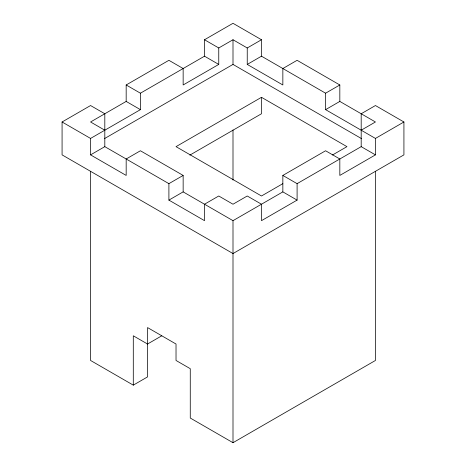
<?xml version="1.0" encoding="UTF-8"?>
<svg xmlns="http://www.w3.org/2000/svg" width="466" height="466" viewBox="0 0 466 466"><rect width="100%" height="100%" fill="white"/><g stroke="black" fill="none" stroke-linecap="round" stroke-linejoin="round"><path stroke-width="0.7" d="M62.077 121.981L90.561 105.537L104.809 113.756L104.809 146.65L90.561 154.875L90.561 138.431L62.077 121.981L62.077 154.875L233 253.556L403.923 154.875L403.923 121.981L375.439 105.537L361.191 113.756L361.191 146.65L375.439 154.875L375.439 138.431L403.923 121.981M126.175 84.975L140.417 93.2L140.417 109.644L126.175 101.425L126.175 84.975L168.902 60.306L183.15 68.531L183.15 84.975L218.758 64.419L218.758 47.969L233 39.75L247.242 47.969L261.49 39.75L261.49 56.194L247.242 64.419L247.242 47.969M218.758 64.419L204.51 56.194L204.51 39.75L233 23.3L261.49 39.75M126.175 101.425L90.561 121.981L104.809 130.206M140.417 93.2L204.51 56.194M90.561 138.431L140.417 109.644M104.431 138.647L233 64.419L361.569 138.647M332.497 154.997L346.949 146.65L261.49 97.312L176.026 146.65L261.49 195.994L282.85 183.656M189.848 155.12L261.49 113.756L261.49 97.312M168.902 183.656L183.15 175.432L183.15 191.881L168.902 200.106L168.902 183.656L104.809 146.65M325.583 93.2L339.825 84.975L339.825 101.425L325.583 109.644L325.583 93.2L261.49 56.194M282.85 175.432L297.098 183.656L297.098 200.106L282.85 191.881L282.85 175.432L325.583 150.763L339.825 158.988L339.825 175.432L375.439 154.875M361.191 130.206L375.439 121.981L339.825 101.425M183.15 191.881L233 220.663L282.85 191.881M297.098 183.656L361.191 146.65M297.098 200.106L261.49 220.663L261.49 204.219L247.242 195.994L233 204.219L218.758 195.994L204.51 204.219L204.51 220.663L168.902 200.106M147.227 344.199L161.784 335.794M90.561 171.325L90.561 360.463L133.293 385.137L147.536 376.912L147.536 327.569L176.026 344.019L176.026 360.463L190.268 368.688L190.268 418.031L233 442.7L375.439 360.463L375.439 171.325M339.825 84.975L297.098 60.306L282.85 68.531L282.85 84.975L247.242 64.419M204.51 39.75L218.758 47.969M325.583 109.644L375.439 138.431M183.15 175.432L140.417 150.763L126.175 158.988L126.175 175.432L90.561 154.875M147.536 344.019L133.293 335.794L133.293 385.137M233 39.75L233 64.419M233 129.962L233 180.033M233 220.663L233 442.7"/></g></svg>
